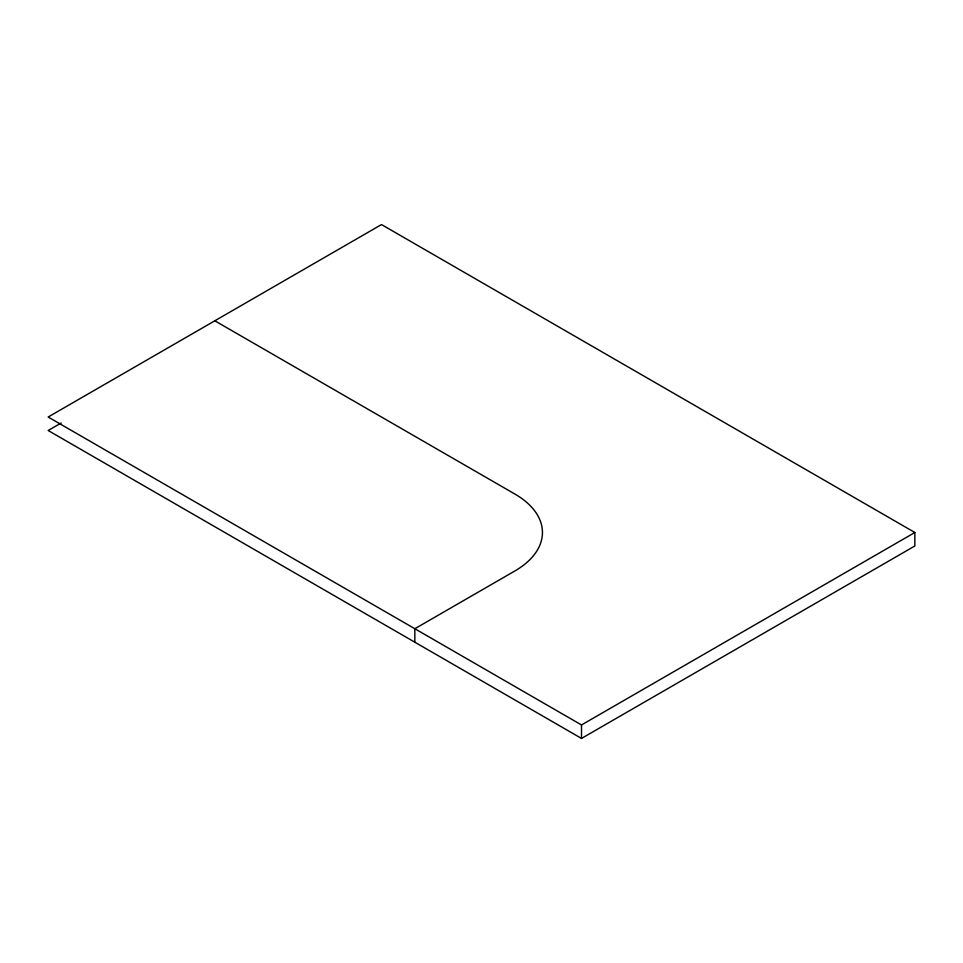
<?xml version="1.0" encoding="UTF-8"?>
<svg xmlns="http://www.w3.org/2000/svg" width="963" height="963" viewBox="0 0 963 963"><rect width="100%" height="100%" fill="white"/><g stroke="black" fill="none" stroke-linecap="round" stroke-linejoin="round"><path stroke-width="1.44" d="M61.175 422.986L48.15 430.497L581.508 738.428L914.85 545.973L914.85 532.503L381.492 224.572L48.15 417.027L581.508 724.958L914.85 532.503M214.821 320.799L514.832 494.007A94.29 54.434 0 0 1 514.832 570.987L414.836 628.731L414.836 642.201M581.508 724.958L581.508 738.428"/></g></svg>
